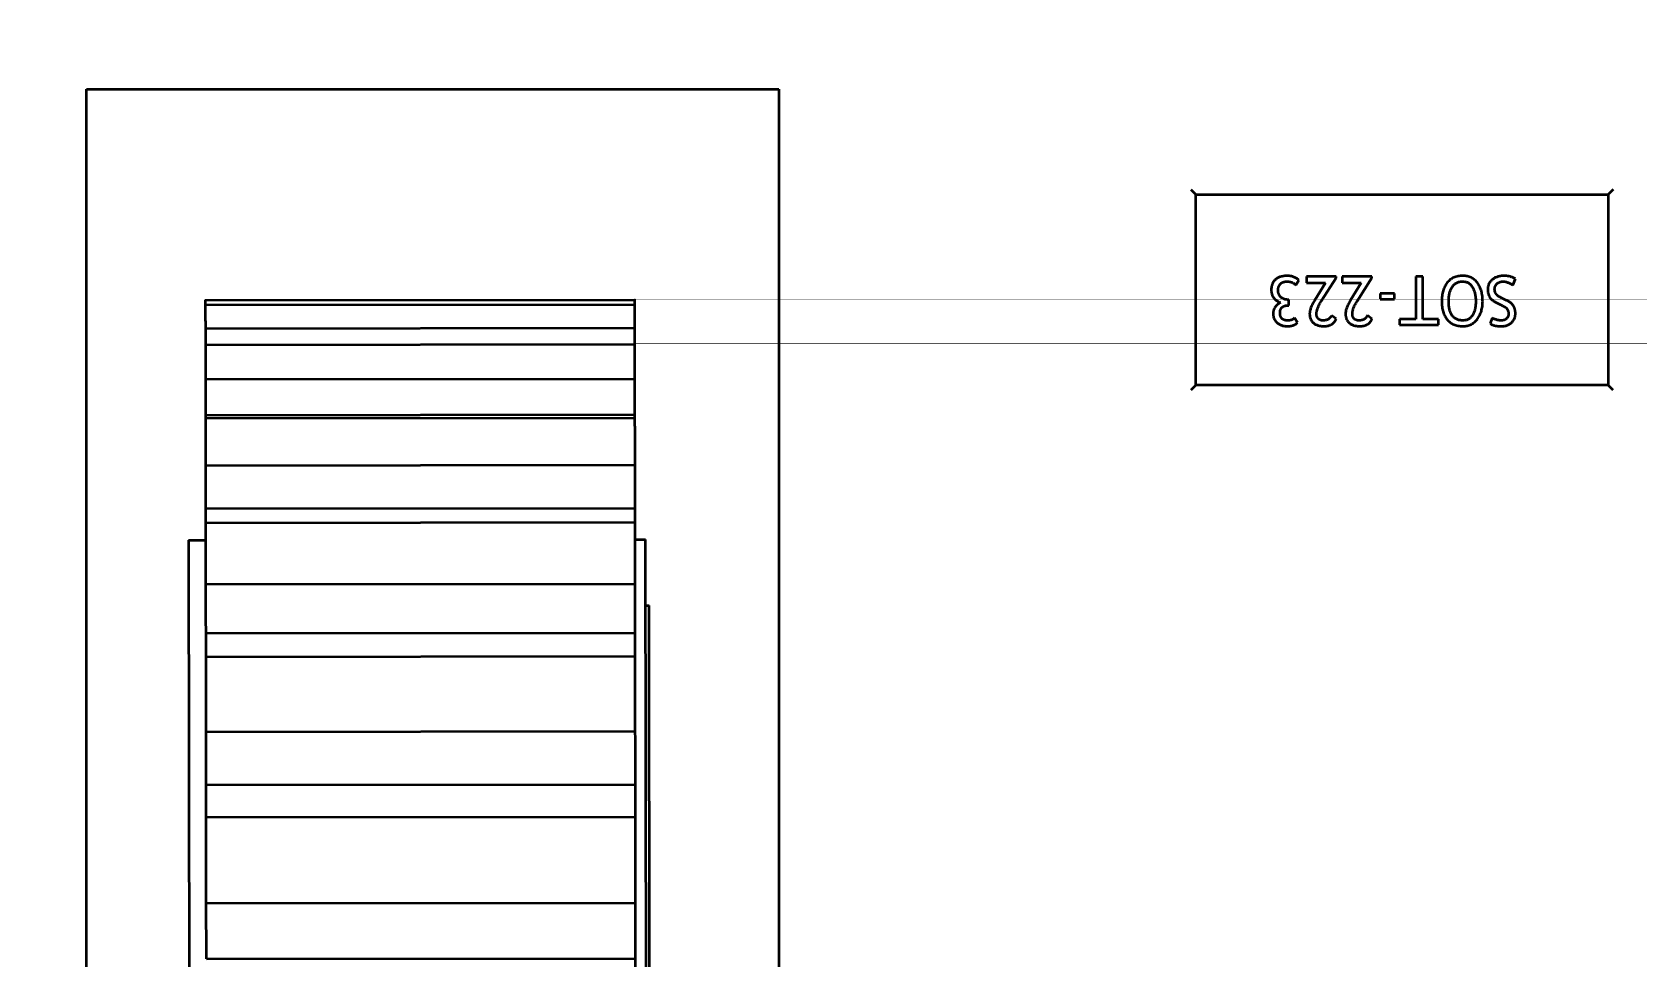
# Model space of a CAD drawing. Header units: millimetres. Extents: x 0 to 586, y -128 to 462.
# Drawn here: x 74.18 to 97.39, y 91.86 to 105.25 of the extents above; entities that cross this region are included whole.
import ezdxf

# ---------------------------------------------------------------- set-up
doc = ezdxf.new("R2010")
doc.units = ezdxf.units.MM
doc.linetypes.add('Сплошная', pattern=[0])
doc.layers.add('Viewport3ForCustomObjects_0', color=7, linetype='Continuous')
doc.layers.add('Видимый контур (ГОСТ)', color=7, linetype='Сплошная', lineweight=50)

# ---------------------------------------------------------------- blocks, each defined once
blk = doc.blocks.new('CustomObjectsInViewport3_0')
at = {"layer": 'Видимый контур (ГОСТ)', "ltscale": 1.31579}
for p, q in [((-10108, -10043), (-10098, -10043)), ((-10108, -10083), (-10108, -10043)), ((-10098, -10043), (-10098, -10059.567)), ((-10092.049, -10044.449), (-10091.977, -10044.521)), ((-10091.977, -10044.521), (-10086.023, -10044.521)), ((-10091.977, -10047.275), (-10091.977, -10044.521)), ((-10085.951, -10044.449), (-10086.023, -10044.521)), ((-10086.023, -10044.521), (-10086.023, -10047.275)), ((-10090.379, -10045.706), (-10090.379, -10045.797)), ((-10089.952, -10045.706), (-10090.379, -10045.706)), ((-10090.166, -10046.064), (-10089.952, -10045.726)), ((-10089.952, -10045.726), (-10089.952, -10045.706)), ((-10089.861, -10045.706), (-10089.861, -10045.797)), ((-10089.433, -10045.706), (-10089.861, -10045.706)), ((-10089.648, -10046.064), (-10089.433, -10045.726)), ((-10089.433, -10045.726), (-10089.433, -10045.706)), ((-10088.797, -10045.706), (-10088.797, -10046.325)), ((-10088.697, -10045.706), (-10088.797, -10045.706)), ((-10088.697, -10046.325), (-10088.697, -10045.706)), ((-10087.396, -10045.834), (-10087.361, -10045.743)), ((-10090.533, -10045.834), (-10090.488, -10045.761)), ((-10090.379, -10045.797), (-10090.106, -10045.797)), ((-10090.106, -10045.797), (-10090.26, -10046.047)), ((-10089.861, -10045.797), (-10089.588, -10045.797)), ((-10089.588, -10045.797), (-10089.741, -10046.047)), ((-10089.315, -10045.952), (-10089.315, -10046.034)), ((-10089.106, -10045.952), (-10089.315, -10045.952)), ((-10089.106, -10046.034), (-10089.106, -10045.952)), ((-10106.28, -10046.05), (-10100.08, -10046.044)), ((-10106.28, -10046.117), (-10100.08, -10046.111)), ((-10090.633, -10046.043), (-10090.641, -10046.043)), ((-10090.638, -10046.125), (-10090.633, -10046.125)), ((-10090.633, -10046.125), (-10090.633, -10046.043)), ((-10089.315, -10046.034), (-10089.106, -10046.034)), ((-10087.63, -10046.089), (-10087.573, -10046.116)), ((-10087.49, -10046.052), (-10087.546, -10046.025)), ((-10090.506, -10046.37), (-10090.552, -10046.306)), ((-10089.952, -10046.321), (-10090.015, -10046.27)), ((-10089.433, -10046.321), (-10089.497, -10046.27)), ((-10089.033, -10046.325), (-10089.033, -10046.406)), ((-10088.797, -10046.325), (-10089.033, -10046.325)), ((-10089.033, -10046.406), (-10088.47, -10046.406)), ((-10088.47, -10046.325), (-10088.697, -10046.325)), ((-10088.47, -10046.406), (-10088.47, -10046.325)), ((-10087.696, -10046.306), (-10087.724, -10046.388)), ((-10106.279, -10046.456), (-10100.079, -10046.449)), ((-10106.279, -10046.694), (-10100.079, -10046.687)), ((-10106.279, -10047.191), (-10100.079, -10047.184)), ((-10091.977, -10047.275), (-10092.049, -10047.347)), ((-10086.023, -10047.275), (-10091.977, -10047.275)), ((-10085.951, -10047.347), (-10086.023, -10047.275)), ((-10106.278, -10047.71), (-10100.078, -10047.703)), ((-10106.278, -10047.756), (-10100.078, -10047.749)), ((-10106.277, -10048.437), (-10100.077, -10048.43)), ((-10106.276, -10049.06), (-10100.076, -10049.053)), ((-10106.276, -10049.264), (-10100.076, -10049.257)), ((-10106.526, -10049.516), (-10106.276, -10049.515)), ((-10106.526, -10049.516), (-10106.496, -10076.616)), ((-10100.076, -10049.508), (-10099.926, -10049.508)), ((-10099.896, -10076.608), (-10099.926, -10049.508)), ((-10106.275, -10050.154), (-10100.075, -10050.147)), ((-10099.925, -10050.458), (-10099.875, -10050.458)), ((-10099.847, -10075.658), (-10099.875, -10050.458)), ((-10106.274, -10050.86), (-10100.074, -10050.853)), ((-10106.274, -10051.201), (-10100.074, -10051.194)), ((-10106.273, -10052.285), (-10100.073, -10052.278)), ((-10106.272, -10053.052), (-10100.072, -10053.045)), ((-10106.271, -10053.519), (-10100.071, -10053.513)), ((-10106.27, -10054.762), (-10100.07, -10054.755)), ((-10106.269, -10055.566), (-10100.069, -10055.559))]:
    blk.add_line(p, q, dxfattribs=at)
for radius in [56.5, 55]:
    blk.add_circle((-10063, -10063), radius, dxfattribs=at)
for points, knots in [([(-10090.652, -10045.697), (-10090.661, -10045.698), (-10090.679, -10045.698), (-10090.704, -10045.7), (-10090.728, -10045.705), (-10090.751, -10045.71), (-10090.772, -10045.718), (-10090.792, -10045.727), (-10090.81, -10045.738), (-10090.826, -10045.75), (-10090.841, -10045.764), (-10090.853, -10045.78), (-10090.864, -10045.797), (-10090.873, -10045.815), (-10090.88, -10045.835), (-10090.884, -10045.856), (-10090.887, -10045.879), (-10090.888, -10045.894), (-10090.888, -10045.902)], [0, 0, 0, 0, 0.0000269212, 0.0000522597, 0.0000764526, 0.0000994648, 0.0001213172, 0.0001425686, 0.0001630707, 0.0001833648, 0.0002032857, 0.000223007, 0.0002426019, 0.0002626604, 0.0002831371, 0.000304419, 0.0003265997, 0.0003501646, 0.0003501646, 0.0003501646, 0.0003501646]), ([(-10090.488, -10045.761), (-10090.493, -10045.757), (-10090.502, -10045.748), (-10090.519, -10045.736), (-10090.538, -10045.725), (-10090.56, -10045.716), (-10090.582, -10045.707), (-10090.605, -10045.702), (-10090.628, -10045.698), (-10090.644, -10045.698), (-10090.652, -10045.697)], [0, 0, 0, 0, 0.0000189957, 0.0000392721, 0.00006101, 0.0000844365, 0.0001084514, 0.0001320316, 0.0001553012, 0.0001786114, 0.0001786114, 0.0001786114, 0.0001786114]), ([(-10088.119, -10045.697), (-10088.131, -10045.698), (-10088.154, -10045.698), (-10088.188, -10045.703), (-10088.22, -10045.71), (-10088.249, -10045.721), (-10088.277, -10045.735), (-10088.302, -10045.752), (-10088.325, -10045.772), (-10088.346, -10045.795), (-10088.364, -10045.821), (-10088.38, -10045.849), (-10088.394, -10045.88), (-10088.405, -10045.913), (-10088.414, -10045.948), (-10088.42, -10045.985), (-10088.424, -10046.025), (-10088.424, -10046.053), (-10088.424, -10046.067)], [0, 0, 0, 0, 0.0000354347, 0.0000688914, 0.0001009874, 0.0001318329, 0.0001620518, 0.000191819, 0.0002218975, 0.0002525338, 0.0002838394, 0.0003158655, 0.0003488146, 0.0003829325, 0.0004186736, 0.0004562491, 0.0004957527, 0.0005374945, 0.0005374945, 0.0005374945, 0.0005374945]), ([(-10087.833, -10046.067), (-10087.834, -10046.054), (-10087.834, -10046.028), (-10087.838, -10045.99), (-10087.843, -10045.954), (-10087.852, -10045.919), (-10087.862, -10045.887), (-10087.875, -10045.856), (-10087.891, -10045.828), (-10087.908, -10045.801), (-10087.928, -10045.776), (-10087.95, -10045.755), (-10087.974, -10045.737), (-10087.999, -10045.723), (-10088.027, -10045.711), (-10088.056, -10045.703), (-10088.087, -10045.698), (-10088.108, -10045.698), (-10088.119, -10045.697)], [0, 0, 0, 0, 0.0000393435, 0.0000770035, 0.000113293, 0.0001480968, 0.0001819294, 0.0002147639, 0.0002470516, 0.0002789922, 0.0003101439, 0.0003401494, 0.0003693281, 0.0003984386, 0.0004275736, 0.0004574304, 0.0004884136, 0.0005208711, 0.0005208711, 0.0005208711, 0.0005208711]), ([(-10087.523, -10045.697), (-10087.532, -10045.698), (-10087.549, -10045.698), (-10087.574, -10045.7), (-10087.598, -10045.705), (-10087.62, -10045.711), (-10087.641, -10045.719), (-10087.661, -10045.728), (-10087.679, -10045.739), (-10087.696, -10045.752), (-10087.711, -10045.766), (-10087.724, -10045.781), (-10087.736, -10045.797), (-10087.745, -10045.813), (-10087.752, -10045.831), (-10087.757, -10045.849), (-10087.76, -10045.868), (-10087.76, -10045.88), (-10087.761, -10045.887)], [0, 0, 0, 0, 0.0000262497, 0.0000512047, 0.0000750244, 0.0000979486, 0.0001202195, 0.0001416695, 0.0001628862, 0.000184017, 0.0002046751, 0.0002243666, 0.0002435027, 0.0002620667, 0.000280534, 0.0002991537, 0.0003178677, 0.0003372173, 0.0003372173, 0.0003372173, 0.0003372173]), ([(-10087.361, -10045.743), (-10087.366, -10045.739), (-10087.378, -10045.732), (-10087.396, -10045.723), (-10087.415, -10045.715), (-10087.435, -10045.708), (-10087.456, -10045.703), (-10087.477, -10045.7), (-10087.5, -10045.698), (-10087.515, -10045.697), (-10087.523, -10045.697)], [0, 0, 0, 0, 0.0000203374, 0.0000405977, 0.0000611678, 0.0000820512, 0.0001033723, 0.000125248, 0.000147928, 0.0001712287, 0.0001712287, 0.0001712287, 0.0001712287]), ([(-10090.888, -10045.902), (-10090.888, -10045.908), (-10090.888, -10045.918), (-10090.886, -10045.934), (-10090.883, -10045.95), (-10090.879, -10045.964), (-10090.874, -10045.978), (-10090.867, -10045.992), (-10090.86, -10046.005), (-10090.851, -10046.017), (-10090.841, -10046.028), (-10090.831, -10046.039), (-10090.82, -10046.048), (-10090.808, -10046.057), (-10090.795, -10046.065), (-10090.781, -10046.072), (-10090.767, -10046.079), (-10090.757, -10046.082), (-10090.752, -10046.084)], [0, 0, 0, 0, 0.0000163028, 0.000032124, 0.0000475776, 0.0000625697, 0.0000772829, 0.0000919881, 0.0001066584, 0.0001213535, 0.0001361008, 0.000150701, 0.0001653416, 0.0001802023, 0.000195017, 0.0002102202, 0.000225823, 0.0002417716, 0.0002417716, 0.0002417716, 0.0002417716]), ([(-10090.788, -10045.909), (-10090.788, -10045.904), (-10090.788, -10045.894), (-10090.786, -10045.879), (-10090.783, -10045.865), (-10090.78, -10045.852), (-10090.775, -10045.841), (-10090.769, -10045.83), (-10090.762, -10045.82), (-10090.754, -10045.812), (-10090.745, -10045.804), (-10090.735, -10045.797), (-10090.724, -10045.792), (-10090.712, -10045.787), (-10090.699, -10045.783), (-10090.685, -10045.781), (-10090.669, -10045.78), (-10090.659, -10045.779), (-10090.653, -10045.779)], [0, 0, 0, 0, 0.0000156713, 0.0000304266, 0.0000442073, 0.0000574248, 0.000069896, 0.0000819558, 0.0000936994, 0.0001053827, 0.0001170899, 0.0001289079, 0.0001412757, 0.0001540902, 0.0001675412, 0.0001818771, 0.0001970396, 0.0002132749, 0.0002132749, 0.0002132749, 0.0002132749]), ([(-10090.641, -10046.043), (-10090.647, -10046.043), (-10090.657, -10046.042), (-10090.673, -10046.041), (-10090.687, -10046.038), (-10090.701, -10046.034), (-10090.714, -10046.029), (-10090.726, -10046.022), (-10090.737, -10046.015), (-10090.748, -10046.006), (-10090.757, -10045.996), (-10090.766, -10045.986), (-10090.772, -10045.975), (-10090.778, -10045.963), (-10090.782, -10045.951), (-10090.786, -10045.937), (-10090.788, -10045.924), (-10090.788, -10045.914), (-10090.788, -10045.909)], [0, 0, 0, 0, 0.0000159485, 0.0000311413, 0.0000457013, 0.0000598169, 0.000073422, 0.0000868688, 0.0001002858, 0.0001135864, 0.0001268355, 0.000139762, 0.000152567, 0.000165323, 0.0001783676, 0.0001915931, 0.0002052955, 0.0002195674, 0.0002195674, 0.0002195674, 0.0002195674]), ([(-10090.653, -10045.779), (-10090.647, -10045.779), (-10090.636, -10045.78), (-10090.619, -10045.782), (-10090.602, -10045.787), (-10090.587, -10045.793), (-10090.572, -10045.8), (-10090.558, -10045.81), (-10090.545, -10045.821), (-10090.537, -10045.829), (-10090.533, -10045.834)], [0, 0, 0, 0, 0.000017707, 0.0000347362, 0.0000514157, 0.0000679437, 0.000084399, 0.0001009996, 0.0001180658, 0.0001356793, 0.0001356793, 0.0001356793, 0.0001356793]), ([(-10088.324, -10046.067), (-10088.324, -10046.056), (-10088.324, -10046.034), (-10088.321, -10046.003), (-10088.317, -10045.973), (-10088.312, -10045.946), (-10088.304, -10045.92), (-10088.295, -10045.897), (-10088.285, -10045.875), (-10088.272, -10045.855), (-10088.258, -10045.837), (-10088.243, -10045.821), (-10088.226, -10045.808), (-10088.207, -10045.798), (-10088.187, -10045.789), (-10088.166, -10045.783), (-10088.143, -10045.78), (-10088.127, -10045.779), (-10088.119, -10045.779)], [0, 0, 0, 0, 0.0000332164, 0.0000645282, 0.0000940486, 0.000122157, 0.0001487839, 0.0001739793, 0.0001981587, 0.0002215487, 0.0002440882, 0.0002657619, 0.00028702, 0.0003081945, 0.0003295674, 0.0003516716, 0.0003747919, 0.0003990839, 0.0003990839, 0.0003990839, 0.0003990839]), ([(-10088.119, -10045.779), (-10088.112, -10045.779), (-10088.098, -10045.78), (-10088.077, -10045.784), (-10088.058, -10045.79), (-10088.04, -10045.799), (-10088.024, -10045.811), (-10088.008, -10045.825), (-10087.994, -10045.842), (-10087.981, -10045.862), (-10087.97, -10045.883), (-10087.96, -10045.905), (-10087.952, -10045.929), (-10087.945, -10045.954), (-10087.94, -10045.981), (-10087.936, -10046.008), (-10087.934, -10046.037), (-10087.933, -10046.057), (-10087.933, -10046.067)], [0, 0, 0, 0, 0.0000214251, 0.0000420371, 0.0000619697, 0.0000817958, 0.0001020321, 0.000122679, 0.0001444953, 0.0001675938, 0.0001915472, 0.0002161534, 0.0002411927, 0.0002670312, 0.0002937811, 0.0003215235, 0.000350365, 0.0003804004, 0.0003804004, 0.0003804004, 0.0003804004]), ([(-10087.761, -10045.887), (-10087.761, -10045.893), (-10087.76, -10045.905), (-10087.759, -10045.922), (-10087.757, -10045.938), (-10087.754, -10045.953), (-10087.749, -10045.968), (-10087.745, -10045.982), (-10087.739, -10045.995), (-10087.732, -10046.007), (-10087.724, -10046.019), (-10087.714, -10046.03), (-10087.704, -10046.041), (-10087.692, -10046.052), (-10087.678, -10046.061), (-10087.664, -10046.071), (-10087.648, -10046.08), (-10087.636, -10046.086), (-10087.63, -10046.089)], [0, 0, 0, 0, 0.0000176323, 0.0000346131, 0.0000508467, 0.0000665276, 0.0000816172, 0.0000961591, 0.0001104208, 0.0001243094, 0.0001383122, 0.0001527388, 0.000167796, 0.0001834896, 0.000200017, 0.0002173444, 0.0002357277, 0.0002549625, 0.0002549625, 0.0002549625, 0.0002549625]), ([(-10087.661, -10045.89), (-10087.661, -10045.886), (-10087.66, -10045.879), (-10087.659, -10045.867), (-10087.656, -10045.856), (-10087.652, -10045.846), (-10087.647, -10045.836), (-10087.641, -10045.827), (-10087.634, -10045.818), (-10087.626, -10045.81), (-10087.618, -10045.803), (-10087.608, -10045.797), (-10087.597, -10045.791), (-10087.586, -10045.787), (-10087.575, -10045.783), (-10087.562, -10045.781), (-10087.549, -10045.779), (-10087.54, -10045.779), (-10087.535, -10045.779)], [0, 0, 0, 0, 0.0000116255, 0.0000229232, 0.0000338831, 0.0000445929, 0.0000552926, 0.0000660443, 0.0000769909, 0.0000882686, 0.0000996972, 0.0001109114, 0.0001224252, 0.0001340381, 0.0001461259, 0.0001585278, 0.0001714906, 0.0001850678, 0.0001850678, 0.0001850678, 0.0001850678]), ([(-10087.546, -10046.025), (-10087.553, -10046.022), (-10087.564, -10046.017), (-10087.581, -10046.007), (-10087.595, -10045.999), (-10087.608, -10045.99), (-10087.619, -10045.982), (-10087.628, -10045.974), (-10087.636, -10045.966), (-10087.643, -10045.955), (-10087.65, -10045.942), (-10087.656, -10045.925), (-10087.66, -10045.908), (-10087.66, -10045.896), (-10087.661, -10045.89)], [0, 0, 0, 0, 0.000020364, 0.000039023, 0.0000560572, 0.000071449, 0.0000852527, 0.0000976489, 0.000108628, 0.0001183053, 0.0001363188, 0.000153874, 0.0001713164, 0.00018914, 0.00018914, 0.00018914, 0.00018914]), ([(-10087.535, -10045.779), (-10087.53, -10045.779), (-10087.519, -10045.78), (-10087.501, -10045.783), (-10087.482, -10045.788), (-10087.463, -10045.795), (-10087.444, -10045.803), (-10087.427, -10045.812), (-10087.41, -10045.822), (-10087.401, -10045.83), (-10087.396, -10045.834)], [0, 0, 0, 0, 0.0000164078, 0.0000340254, 0.0000531341, 0.0000737633, 0.0000946384, 0.0001145961, 0.0001334385, 0.0001515427, 0.0001515427, 0.0001515427, 0.0001515427]), ([(-10090.752, -10046.084), (-10090.759, -10046.087), (-10090.773, -10046.093), (-10090.793, -10046.107), (-10090.812, -10046.124), (-10090.826, -10046.141), (-10090.836, -10046.156), (-10090.843, -10046.168), (-10090.848, -10046.18), (-10090.853, -10046.193), (-10090.856, -10046.206), (-10090.859, -10046.22), (-10090.86, -10046.234), (-10090.86, -10046.244), (-10090.861, -10046.249)], [0, 0, 0, 0, 0.0000233012, 0.0000470419, 0.0000720726, 0.0000987212, 0.0001124944, 0.0001261127, 0.000139731, 0.0001532934, 0.0001669183, 0.0001807373, 0.0001948152, 0.0002092575, 0.0002092575, 0.0002092575, 0.0002092575]), ([(-10090.761, -10046.231), (-10090.761, -10046.227), (-10090.761, -10046.219), (-10090.759, -10046.207), (-10090.757, -10046.195), (-10090.753, -10046.185), (-10090.749, -10046.175), (-10090.744, -10046.166), (-10090.737, -10046.158), (-10090.73, -10046.151), (-10090.722, -10046.145), (-10090.713, -10046.139), (-10090.702, -10046.135), (-10090.691, -10046.131), (-10090.679, -10046.128), (-10090.666, -10046.126), (-10090.652, -10046.125), (-10090.643, -10046.125), (-10090.638, -10046.125)], [0, 0, 0, 0, 0.0000128007, 0.0000248506, 0.0000361828, 0.0000471201, 0.0000574408, 0.0000676644, 0.0000775668, 0.0000875081, 0.0000977433, 0.0001082077, 0.0001192152, 0.0001307744, 0.0001429475, 0.0001558919, 0.0001697278, 0.0001844958, 0.0001844958, 0.0001844958, 0.0001844958]), ([(-10090.26, -10046.047), (-10090.266, -10046.057), (-10090.277, -10046.076), (-10090.292, -10046.104), (-10090.304, -10046.131), (-10090.315, -10046.156), (-10090.323, -10046.181), (-10090.329, -10046.203), (-10090.333, -10046.225), (-10090.333, -10046.239), (-10090.333, -10046.246)], [0, 0, 0, 0, 0.0000340941, 0.0000658953, 0.0000955381, 0.0001230997, 0.0001485416, 0.0001722533, 0.0001940885, 0.0002145529, 0.0002145529, 0.0002145529, 0.0002145529]), ([(-10090.233, -10046.245), (-10090.233, -10046.239), (-10090.233, -10046.226), (-10090.229, -10046.205), (-10090.224, -10046.184), (-10090.217, -10046.162), (-10090.207, -10046.139), (-10090.195, -10046.115), (-10090.182, -10046.09), (-10090.171, -10046.073), (-10090.166, -10046.064)], [0, 0, 0, 0, 0.00001893, 0.0000392239, 0.0000607457, 0.0000837658, 0.000108628, 0.0001352552, 0.0001635381, 0.0001938537, 0.0001938537, 0.0001938537, 0.0001938537]), ([(-10089.741, -10046.047), (-10089.747, -10046.057), (-10089.759, -10046.076), (-10089.774, -10046.104), (-10089.786, -10046.131), (-10089.797, -10046.156), (-10089.805, -10046.181), (-10089.811, -10046.203), (-10089.814, -10046.225), (-10089.815, -10046.239), (-10089.815, -10046.246)], [0, 0, 0, 0, 0.0000340941, 0.0000658953, 0.0000955381, 0.0001230997, 0.0001485416, 0.0001722533, 0.0001940885, 0.0002145529, 0.0002145529, 0.0002145529, 0.0002145529]), ([(-10089.715, -10046.245), (-10089.715, -10046.239), (-10089.715, -10046.226), (-10089.711, -10046.205), (-10089.706, -10046.184), (-10089.698, -10046.162), (-10089.689, -10046.139), (-10089.677, -10046.115), (-10089.663, -10046.09), (-10089.653, -10046.073), (-10089.648, -10046.064)], [0, 0, 0, 0, 0.00001893, 0.0000392239, 0.0000607457, 0.0000837658, 0.000108628, 0.0001352552, 0.0001635381, 0.0001938537, 0.0001938537, 0.0001938537, 0.0001938537]), ([(-10088.424, -10046.067), (-10088.424, -10046.081), (-10088.424, -10046.107), (-10088.42, -10046.146), (-10088.414, -10046.182), (-10088.405, -10046.217), (-10088.394, -10046.249), (-10088.381, -10046.278), (-10088.365, -10046.305), (-10088.346, -10046.33), (-10088.325, -10046.353), (-10088.302, -10046.372), (-10088.277, -10046.388), (-10088.25, -10046.402), (-10088.22, -10046.412), (-10088.188, -10046.419), (-10088.154, -10046.424), (-10088.131, -10046.424), (-10088.119, -10046.425)], [0, 0, 0, 0, 0.00004078, 0.0000793174, 0.0001159292, 0.0001508203, 0.0001842736, 0.0002164555, 0.0002476837, 0.0002783174, 0.0003084523, 0.0003380859, 0.0003678561, 0.0003978802, 0.0004287908, 0.0004609489, 0.0004948183, 0.000530388, 0.000530388, 0.000530388, 0.000530388]), ([(-10088.119, -10046.343), (-10088.127, -10046.343), (-10088.143, -10046.342), (-10088.167, -10046.339), (-10088.189, -10046.334), (-10088.209, -10046.326), (-10088.227, -10046.316), (-10088.245, -10046.304), (-10088.26, -10046.29), (-10088.274, -10046.274), (-10088.285, -10046.255), (-10088.296, -10046.235), (-10088.305, -10046.212), (-10088.312, -10046.187), (-10088.317, -10046.16), (-10088.321, -10046.131), (-10088.324, -10046.1), (-10088.324, -10046.078), (-10088.324, -10046.067)], [0, 0, 0, 0, 0.0000247953, 0.0000482158, 0.000070392, 0.0000917124, 0.0001125438, 0.0001330793, 0.0001537121, 0.0001748068, 0.0001965952, 0.0002195106, 0.0002436659, 0.0002694658, 0.0002969191, 0.0003262041, 0.0003574357, 0.0003907084, 0.0003907084, 0.0003907084, 0.0003907084]), ([(-10088.119, -10046.425), (-10088.108, -10046.424), (-10088.088, -10046.424), (-10088.057, -10046.419), (-10088.028, -10046.411), (-10088.001, -10046.399), (-10087.976, -10046.385), (-10087.952, -10046.367), (-10087.93, -10046.346), (-10087.91, -10046.322), (-10087.892, -10046.296), (-10087.876, -10046.268), (-10087.863, -10046.238), (-10087.852, -10046.207), (-10087.844, -10046.174), (-10087.838, -10046.14), (-10087.834, -10046.104), (-10087.834, -10046.079), (-10087.833, -10046.067)], [0, 0, 0, 0, 0.0000317366, 0.0000621247, 0.0000916944, 0.0001205538, 0.0001493868, 0.00017855, 0.0002085436, 0.0002396418, 0.0002713719, 0.0003032283, 0.0003353278, 0.0003680328, 0.0004014851, 0.0004359742, 0.0004716511, 0.0005087251, 0.0005087251, 0.0005087251, 0.0005087251]), ([(-10087.933, -10046.067), (-10087.933, -10046.077), (-10087.934, -10046.097), (-10087.936, -10046.127), (-10087.94, -10046.155), (-10087.945, -10046.181), (-10087.951, -10046.205), (-10087.959, -10046.228), (-10087.969, -10046.249), (-10087.98, -10046.269), (-10087.993, -10046.286), (-10088.007, -10046.301), (-10088.022, -10046.314), (-10088.039, -10046.325), (-10088.057, -10046.333), (-10088.076, -10046.339), (-10088.097, -10046.342), (-10088.112, -10046.343), (-10088.119, -10046.343)], [0, 0, 0, 0, 0.0000310797, 0.0000605364, 0.0000885884, 0.00011505, 0.000140348, 0.0001644463, 0.0001875548, 0.0002097987, 0.0002311411, 0.0002516229, 0.000271569, 0.0002912105, 0.0003108315, 0.0003309444, 0.0003519603, 0.0003739809, 0.0003739809, 0.0003739809, 0.0003739809]), ([(-10087.573, -10046.116), (-10087.568, -10046.118), (-10087.56, -10046.122), (-10087.547, -10046.128), (-10087.537, -10046.134), (-10087.527, -10046.14), (-10087.518, -10046.145), (-10087.511, -10046.149), (-10087.504, -10046.153), (-10087.497, -10046.159), (-10087.49, -10046.165), (-10087.483, -10046.174), (-10087.476, -10046.184), (-10087.47, -10046.195), (-10087.466, -10046.206), (-10087.463, -10046.218), (-10087.461, -10046.231), (-10087.461, -10046.239), (-10087.461, -10046.244)], [0, 0, 0, 0, 0.0000147574, 0.000028316, 0.0000406174, 0.0000517253, 0.0000616425, 0.0000704466, 0.0000779562, 0.0000843018, 0.0000958752, 0.0001073772, 0.0001189541, 0.0001307496, 0.0001428481, 0.0001550928, 0.0001677974, 0.0001807829, 0.0001807829, 0.0001807829, 0.0001807829]), ([(-10087.361, -10046.242), (-10087.361, -10046.237), (-10087.361, -10046.226), (-10087.362, -10046.211), (-10087.364, -10046.196), (-10087.367, -10046.182), (-10087.372, -10046.169), (-10087.376, -10046.155), (-10087.382, -10046.143), (-10087.389, -10046.131), (-10087.397, -10046.12), (-10087.406, -10046.109), (-10087.417, -10046.098), (-10087.429, -10046.088), (-10087.442, -10046.078), (-10087.457, -10046.069), (-10087.473, -10046.06), (-10087.484, -10046.054), (-10087.49, -10046.052)], [0, 0, 0, 0, 0.0000157958, 0.0000310872, 0.0000459012, 0.0000603367, 0.0000743403, 0.0000881682, 0.0001017276, 0.0001151751, 0.0001288621, 0.0001430686, 0.0001578228, 0.0001733291, 0.0001896552, 0.000206902, 0.0002250188, 0.000244249, 0.000244249, 0.000244249, 0.000244249]), ([(-10090.861, -10046.249), (-10090.86, -10046.255), (-10090.86, -10046.267), (-10090.857, -10046.285), (-10090.853, -10046.303), (-10090.847, -10046.319), (-10090.838, -10046.334), (-10090.828, -10046.349), (-10090.817, -10046.363), (-10090.803, -10046.375), (-10090.788, -10046.387), (-10090.772, -10046.397), (-10090.755, -10046.406), (-10090.737, -10046.413), (-10090.718, -10046.418), (-10090.697, -10046.422), (-10090.676, -10046.424), (-10090.662, -10046.425), (-10090.654, -10046.425)], [0, 0, 0, 0, 0.0000187267, 0.0000366501, 0.0000542551, 0.0000714431, 0.0000888104, 0.0001061321, 0.0001239825, 0.0001423896, 0.0001611289, 0.0001797066, 0.000198578, 0.0002177253, 0.0002374522, 0.0002577837, 0.0002790176, 0.0003011123, 0.0003011123, 0.0003011123, 0.0003011123]), ([(-10090.649, -10046.343), (-10090.653, -10046.343), (-10090.662, -10046.343), (-10090.675, -10046.341), (-10090.686, -10046.339), (-10090.697, -10046.336), (-10090.708, -10046.332), (-10090.717, -10046.327), (-10090.725, -10046.322), (-10090.733, -10046.315), (-10090.739, -10046.308), (-10090.745, -10046.299), (-10090.75, -10046.29), (-10090.754, -10046.28), (-10090.757, -10046.269), (-10090.759, -10046.257), (-10090.76, -10046.245), (-10090.761, -10046.236), (-10090.761, -10046.231)], [0, 0, 0, 0, 0.0000134991, 0.0000260716, 0.0000379518, 0.0000491691, 0.0000598959, 0.0000701414, 0.0000800438, 0.0000899071, 0.0000996648, 0.0001096831, 0.0001198687, 0.0001305954, 0.0001416773, 0.0001535575, 0.0001661299, 0.0001794886, 0.0001794886, 0.0001794886, 0.0001794886]), ([(-10090.654, -10046.425), (-10090.646, -10046.424), (-10090.63, -10046.424), (-10090.606, -10046.422), (-10090.585, -10046.417), (-10090.566, -10046.411), (-10090.548, -10046.404), (-10090.532, -10046.394), (-10090.518, -10046.383), (-10090.51, -10046.374), (-10090.506, -10046.37)], [0, 0, 0, 0, 0.000025068, 0.0000484119, 0.0000701872, 0.0000904488, 0.0001097012, 0.0001280841, 0.0001458024, 0.0001634244, 0.0001634244, 0.0001634244, 0.0001634244]), ([(-10090.552, -10046.306), (-10090.555, -10046.309), (-10090.561, -10046.315), (-10090.571, -10046.323), (-10090.582, -10046.329), (-10090.594, -10046.334), (-10090.606, -10046.338), (-10090.62, -10046.341), (-10090.634, -10046.343), (-10090.644, -10046.343), (-10090.649, -10046.343)], [0, 0, 0, 0, 0.0000125253, 0.0000249969, 0.0000374503, 0.0000501546, 0.0000631223, 0.0000764802, 0.0000904839, 0.000105239, 0.000105239, 0.000105239, 0.000105239]), ([(-10090.333, -10046.246), (-10090.333, -10046.253), (-10090.333, -10046.267), (-10090.33, -10046.286), (-10090.326, -10046.304), (-10090.32, -10046.322), (-10090.312, -10046.338), (-10090.303, -10046.352), (-10090.291, -10046.366), (-10090.278, -10046.378), (-10090.264, -10046.389), (-10090.248, -10046.399), (-10090.231, -10046.407), (-10090.212, -10046.413), (-10090.192, -10046.418), (-10090.171, -10046.422), (-10090.149, -10046.424), (-10090.133, -10046.425), (-10090.125, -10046.425)], [0, 0, 0, 0, 0.0000205209, 0.0000399259, 0.0000584213, 0.0000762759, 0.0000937988, 0.0001110547, 0.0001284063, 0.0001459899, 0.0001639376, 0.0001821455, 0.0002007425, 0.0002201556, 0.0002404562, 0.0002615351, 0.0002838373, 0.0003074409, 0.0003074409, 0.0003074409, 0.0003074409]), ([(-10090.13, -10046.343), (-10090.134, -10046.343), (-10090.142, -10046.343), (-10090.154, -10046.341), (-10090.165, -10046.34), (-10090.175, -10046.337), (-10090.184, -10046.334), (-10090.193, -10046.329), (-10090.201, -10046.324), (-10090.208, -10046.318), (-10090.214, -10046.312), (-10090.219, -10046.305), (-10090.223, -10046.297), (-10090.227, -10046.288), (-10090.23, -10046.278), (-10090.232, -10046.268), (-10090.233, -10046.257), (-10090.233, -10046.249), (-10090.233, -10046.245)], [0, 0, 0, 0, 0.0000124213, 0.0000240439, 0.00003506, 0.0000454283, 0.0000552029, 0.0000646661, 0.000073744, 0.0000825583, 0.0000914412, 0.0001003296, 0.0001093592, 0.0001188434, 0.0001286677, 0.0001391809, 0.0001502421, 0.0001619585, 0.0001619585, 0.0001619585, 0.0001619585]), ([(-10090.015, -10046.27), (-10090.018, -10046.275), (-10090.023, -10046.285), (-10090.034, -10046.299), (-10090.047, -10046.312), (-10090.061, -10046.323), (-10090.078, -10046.331), (-10090.095, -10046.338), (-10090.112, -10046.342), (-10090.124, -10046.343), (-10090.13, -10046.343)], [0, 0, 0, 0, 0.0000170913, 0.0000342798, 0.0000518142, 0.0000701585, 0.0000886322, 0.0001064752, 0.0001242166, 0.0001420133, 0.0001420133, 0.0001420133, 0.0001420133]), ([(-10090.125, -10046.425), (-10090.12, -10046.425), (-10090.109, -10046.424), (-10090.094, -10046.423), (-10090.079, -10046.421), (-10090.065, -10046.418), (-10090.051, -10046.414), (-10090.038, -10046.409), (-10090.025, -10046.403), (-10090.013, -10046.397), (-10090.002, -10046.39), (-10089.992, -10046.382), (-10089.983, -10046.373), (-10089.975, -10046.364), (-10089.967, -10046.354), (-10089.961, -10046.344), (-10089.956, -10046.333), (-10089.953, -10046.325), (-10089.952, -10046.321)], [0, 0, 0, 0, 0.000015911, 0.0000313056, 0.0000462555, 0.0000606381, 0.0000747137, 0.0000885192, 0.0001021253, 0.0001154823, 0.0001285997, 0.0001413278, 0.0001537789, 0.0001658421, 0.0001780034, 0.0001900007, 0.0002020869, 0.0002142946, 0.0002142946, 0.0002142946, 0.0002142946]), ([(-10089.815, -10046.246), (-10089.815, -10046.253), (-10089.815, -10046.267), (-10089.812, -10046.286), (-10089.808, -10046.304), (-10089.802, -10046.322), (-10089.794, -10046.338), (-10089.784, -10046.352), (-10089.773, -10046.366), (-10089.76, -10046.378), (-10089.746, -10046.389), (-10089.73, -10046.399), (-10089.712, -10046.407), (-10089.694, -10046.413), (-10089.674, -10046.418), (-10089.653, -10046.422), (-10089.63, -10046.424), (-10089.615, -10046.425), (-10089.607, -10046.425)], [0, 0, 0, 0, 0.0000205209, 0.0000399259, 0.0000584213, 0.0000762759, 0.0000937988, 0.0001110547, 0.0001284063, 0.0001459899, 0.0001639376, 0.0001821455, 0.0002007425, 0.0002201556, 0.0002404562, 0.0002615351, 0.0002838373, 0.0003074409, 0.0003074409, 0.0003074409, 0.0003074409]), ([(-10089.612, -10046.343), (-10089.616, -10046.343), (-10089.624, -10046.343), (-10089.636, -10046.341), (-10089.647, -10046.34), (-10089.657, -10046.337), (-10089.666, -10046.334), (-10089.675, -10046.329), (-10089.683, -10046.324), (-10089.689, -10046.318), (-10089.696, -10046.312), (-10089.701, -10046.305), (-10089.705, -10046.297), (-10089.709, -10046.288), (-10089.712, -10046.278), (-10089.714, -10046.268), (-10089.715, -10046.257), (-10089.715, -10046.249), (-10089.715, -10046.245)], [0, 0, 0, 0, 0.0000124213, 0.0000240439, 0.00003506, 0.0000454283, 0.0000552029, 0.0000646661, 0.000073744, 0.0000825583, 0.0000914412, 0.0001003296, 0.0001093592, 0.0001188434, 0.0001286677, 0.0001391809, 0.0001502421, 0.0001619585, 0.0001619585, 0.0001619585, 0.0001619585]), ([(-10089.497, -10046.27), (-10089.5, -10046.275), (-10089.505, -10046.285), (-10089.516, -10046.299), (-10089.528, -10046.312), (-10089.543, -10046.323), (-10089.559, -10046.331), (-10089.576, -10046.338), (-10089.594, -10046.342), (-10089.606, -10046.343), (-10089.612, -10046.343)], [0, 0, 0, 0, 0.0000170913, 0.0000342798, 0.0000518142, 0.0000701585, 0.0000886322, 0.0001064752, 0.0001242166, 0.0001420133, 0.0001420133, 0.0001420133, 0.0001420133]), ([(-10089.607, -10046.425), (-10089.602, -10046.425), (-10089.591, -10046.424), (-10089.576, -10046.423), (-10089.561, -10046.421), (-10089.546, -10046.418), (-10089.533, -10046.414), (-10089.52, -10046.409), (-10089.507, -10046.403), (-10089.495, -10046.397), (-10089.484, -10046.39), (-10089.474, -10046.382), (-10089.465, -10046.373), (-10089.457, -10046.364), (-10089.449, -10046.354), (-10089.443, -10046.344), (-10089.438, -10046.333), (-10089.435, -10046.325), (-10089.433, -10046.321)], [0, 0, 0, 0, 0.000015911, 0.0000313056, 0.0000462555, 0.0000606381, 0.0000747137, 0.0000885192, 0.0001021253, 0.0001154823, 0.0001285997, 0.0001413278, 0.0001537789, 0.0001658421, 0.0001780034, 0.0001900007, 0.0002020869, 0.0002142946, 0.0002142946, 0.0002142946, 0.0002142946]), ([(-10087.724, -10046.388), (-10087.72, -10046.391), (-10087.712, -10046.397), (-10087.696, -10046.404), (-10087.679, -10046.411), (-10087.66, -10046.416), (-10087.638, -10046.42), (-10087.614, -10046.423), (-10087.588, -10046.424), (-10087.57, -10046.425), (-10087.561, -10046.425)], [0, 0, 0, 0, 0.0000152037, 0.0000316514, 0.0000496611, 0.0000695212, 0.0000912995, 0.0001151563, 0.0001409979, 0.0001690442, 0.0001690442, 0.0001690442, 0.0001690442]), ([(-10087.565, -10046.343), (-10087.571, -10046.343), (-10087.583, -10046.342), (-10087.6, -10046.34), (-10087.619, -10046.336), (-10087.638, -10046.331), (-10087.655, -10046.325), (-10087.671, -10046.319), (-10087.685, -10046.313), (-10087.693, -10046.309), (-10087.696, -10046.306)], [0, 0, 0, 0, 0.0000170427, 0.0000350656, 0.0000538779, 0.0000737407, 0.0000929915, 0.000109965, 0.0001246925, 0.0001371538, 0.0001371538, 0.0001371538, 0.0001371538]), ([(-10087.461, -10046.244), (-10087.461, -10046.251), (-10087.461, -10046.264), (-10087.467, -10046.283), (-10087.476, -10046.301), (-10087.486, -10046.313), (-10087.496, -10046.322), (-10087.504, -10046.327), (-10087.512, -10046.332), (-10087.522, -10046.336), (-10087.532, -10046.339), (-10087.542, -10046.341), (-10087.554, -10046.343), (-10087.561, -10046.343), (-10087.565, -10046.343)], [0, 0, 0, 0, 0.000020665, 0.0000398727, 0.000058609, 0.0000776257, 0.0000873531, 0.0000969955, 0.0001065899, 0.0001166351, 0.0001267406, 0.0001374855, 0.000148626, 0.0001602629, 0.0001602629, 0.0001602629, 0.0001602629]), ([(-10087.561, -10046.425), (-10087.554, -10046.424), (-10087.54, -10046.424), (-10087.519, -10046.422), (-10087.499, -10046.418), (-10087.481, -10046.412), (-10087.463, -10046.405), (-10087.447, -10046.396), (-10087.431, -10046.385), (-10087.417, -10046.373), (-10087.403, -10046.36), (-10087.392, -10046.345), (-10087.382, -10046.33), (-10087.374, -10046.314), (-10087.368, -10046.297), (-10087.364, -10046.28), (-10087.361, -10046.261), (-10087.361, -10046.249), (-10087.361, -10046.242)], [0, 0, 0, 0, 0.0000212771, 0.0000416926, 0.0000615184, 0.0000806689, 0.0000994709, 0.0001179898, 0.0001366558, 0.0001554405, 0.0001740581, 0.0001920889, 0.0002098203, 0.0002273884, 0.0002450711, 0.0002630672, 0.0002814259, 0.0003005929, 0.0003005929, 0.0003005929, 0.0003005929])]:
    blk.add_open_spline(points, degree=3, knots=knots, dxfattribs=at)
for points, degree in [([(-10106.28, -10046.117), (-10106.28, -10046.05), (-10106.28, -10046.05)], 2), ([(-10106.279, -10046.456), (-10106.28, -10046.117), (-10106.28, -10046.117)], 2), ([(-10100.08, -10046.111), (-10100.08, -10046.044), (-10100.08, -10046.044)], 2), ([(-10100.079, -10046.449), (-10100.08, -10046.111), (-10100.08, -10046.111)], 2), ([(-10106.279, -10046.694), (-10106.279, -10046.631), (-10106.279, -10046.552), (-10106.279, -10046.456)], 3), ([(-10100.079, -10046.687), (-10100.079, -10046.624), (-10100.079, -10046.545), (-10100.079, -10046.449)], 3), ([(-10106.279, -10047.191), (-10106.279, -10046.694), (-10106.279, -10046.694)], 2), ([(-10100.079, -10047.184), (-10100.079, -10046.687), (-10100.079, -10046.687)], 2), ([(-10106.278, -10047.71), (-10106.278, -10047.624), (-10106.278, -10047.451), (-10106.279, -10047.191)], 3), ([(-10100.078, -10047.703), (-10100.078, -10047.617), (-10100.078, -10047.444), (-10100.079, -10047.184)], 3), ([(-10106.278, -10047.756), (-10106.278, -10047.743), (-10106.278, -10047.728), (-10106.278, -10047.71)], 3), ([(-10106.277, -10048.437), (-10106.278, -10047.756), (-10106.278, -10047.756)], 2), ([(-10100.078, -10047.749), (-10100.078, -10047.736), (-10100.078, -10047.721), (-10100.078, -10047.703)], 3), ([(-10100.077, -10048.43), (-10100.078, -10047.749), (-10100.078, -10047.749)], 2), ([(-10106.276, -10049.06), (-10106.277, -10048.931), (-10106.277, -10048.724), (-10106.277, -10048.437)], 3), ([(-10100.076, -10049.053), (-10100.077, -10048.924), (-10100.077, -10048.717), (-10100.077, -10048.43)], 3), ([(-10106.276, -10049.264), (-10106.276, -10049.255), (-10106.276, -10049.187), (-10106.276, -10049.06)], 3), ([(-10100.076, -10049.257), (-10100.076, -10049.248), (-10100.076, -10049.18), (-10100.076, -10049.053)], 3), ([(-10106.275, -10050.154), (-10106.276, -10049.311), (-10106.276, -10049.264)], 2), ([(-10100.075, -10050.147), (-10100.076, -10049.304), (-10100.076, -10049.257)], 2), ([(-10106.274, -10050.86), (-10106.275, -10050.693), (-10106.275, -10050.458), (-10106.275, -10050.154)], 3), ([(-10100.074, -10050.853), (-10100.075, -10050.686), (-10100.075, -10050.451), (-10100.075, -10050.147)], 3), ([(-10100.074, -10051.194), (-10100.074, -10051.149), (-10100.074, -10051.035), (-10100.074, -10050.853)], 3), ([(-10106.274, -10051.201), (-10106.274, -10051.156), (-10106.274, -10051.042), (-10106.274, -10050.86)], 3), ([(-10106.273, -10052.285), (-10106.274, -10051.406), (-10106.274, -10051.201)], 2), ([(-10100.073, -10052.278), (-10100.074, -10051.399), (-10100.074, -10051.194)], 2), ([(-10106.272, -10053.052), (-10106.272, -10052.852), (-10106.272, -10052.597), (-10106.273, -10052.285)], 3), ([(-10100.072, -10053.045), (-10100.072, -10052.846), (-10100.072, -10052.59), (-10100.073, -10052.278)], 3), ([(-10106.271, -10053.519), (-10106.272, -10053.42), (-10106.272, -10053.264), (-10106.272, -10053.052)], 3), ([(-10100.071, -10053.513), (-10100.072, -10053.413), (-10100.072, -10053.257), (-10100.072, -10053.045)], 3), ([(-10106.27, -10054.762), (-10106.271, -10053.875), (-10106.271, -10053.519)], 2), ([(-10100.07, -10054.755), (-10100.071, -10053.868), (-10100.071, -10053.513)], 2), ([(-10106.269, -10055.566), (-10106.269, -10055.34), (-10106.27, -10055.072), (-10106.27, -10054.762)], 3), ([(-10100.069, -10055.559), (-10100.069, -10055.333), (-10100.07, -10055.065), (-10100.07, -10054.755)], 3), ([(-10100.068, -10056.138), (-10100.069, -10055.987), (-10100.069, -10055.794), (-10100.069, -10055.559)], 3)]:
    blk.add_open_spline(points, degree=degree, dxfattribs=at)

msp = doc.modelspace()

# ---------------------------------------------------------------- block references
at = {"layer": 'Viewport3ForCustomObjects_0'}
msp.add_blockref('CustomObjectsInViewport3_0', (10182.966, 10147.43), dxfattribs=at)

doc.saveas('drawing.dxf')
